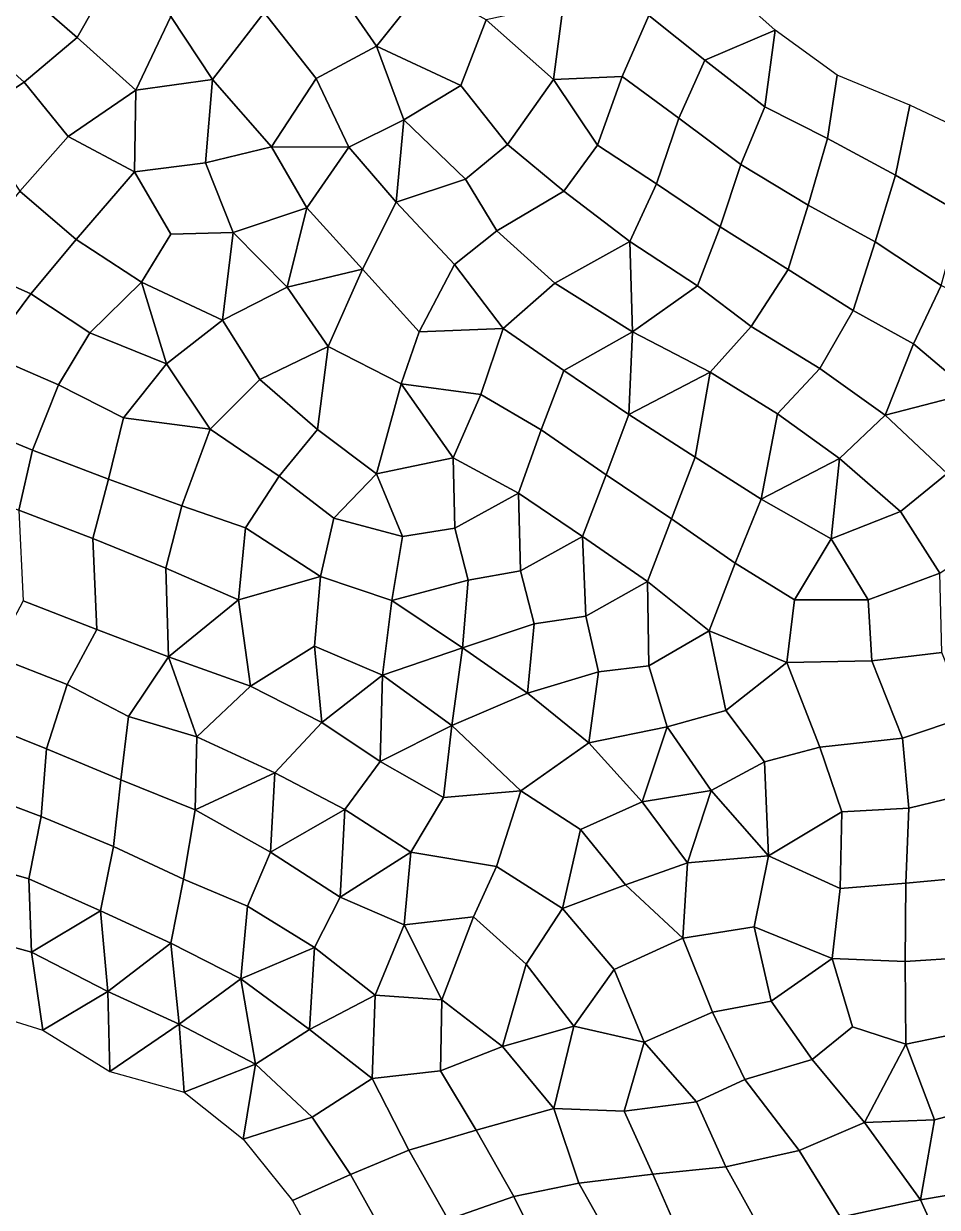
# Model space of a CAD drawing. Extents: x 727294 to 731543, y 8575035 to 8579824.
# Drawn here: x 731081.7 to 731314.5, y 8576777.1 to 8577078.9 of the extents above; entities that cross this region are included whole.
import ezdxf

# ---------------------------------------------------------------- set-up
doc = ezdxf.new("R2010")
doc.units = 0
for name, color, linetype in [('MESH_BOUND', 25, 'CONTINUOUS'), ('MESH_ELEMS', 250, 'CONTINUOUS'), ('MESH_NODES', 18, 'CONTINUOUS')]:
    doc.layers.add(name, color=color, linetype=linetype)

msp = doc.modelspace()

# ---------------------------------------------------------------- linework, layer by layer
at = {"layer": 'MESH_BOUND', "color": 25}
for points in [[(731273.2, 8577077.24, 38.17), (731258.4, 8577090.58, 38.17)], [(731289.05, 8577065.77, 38.17), (731273.2, 8577077.24, 38.17)], [(731307.54, 8577058.16, 38.17), (731289.05, 8577065.77, 38.17)], [(731325.56, 8577049.61, 38.17), (731307.54, 8577058.16, 38.17)], [(731067.77, 8576828.14, 38.17), (731086.63, 8576822.23, 38.17)], [(731086.63, 8576822.23, 38.17), (731103.66, 8576811.75, 38.17)], [(731103.66, 8576811.75, 38.17), (731122.57, 8576806.5, 38.17)], [(731122.57, 8576806.5, 38.17), (731137.66, 8576794.46, 38.17)], [(731137.66, 8576794.46, 38.17), (731150.21, 8576778.88, 38.17)], [(731150.21, 8576778.88, 38.17), (731159.78, 8576761.36, 38.17)]]:
    msp.add_polyline3d(points, dxfattribs=at)
at = {"layer": 'MESH_ELEMS', "color": 179}
for points in [[(731080.54, 8577088.33, 34.59), (731095.36, 8577075.35, 34.21), (731103.97, 8577090.65, 34.11), (731088.82, 8577104.02, 34.06)], [(731183.96, 8577088.64, 36.61), (731173.81, 8577100.75, 36.6), (731161.27, 8577088.21, 35.6), (731171.63, 8577073.14, 34.7)], [(731119.19, 8577080.75, 34.17), (731129.81, 8577064.69, 34.25), (731142.97, 8577081.76, 34.26), (731127.41, 8577093.38, 34.16)], [(731095.36, 8577075.35, 34.21), (731110.3, 8577061.98, 34.22), (731119.19, 8577080.75, 34.17), (731103.97, 8577090.65, 34.11)], [(731255.26, 8577069.6, 38.04), (731273.2, 8577077.24, 38.17), (731258.4, 8577090.58, 38.17), (731241.06, 8577080.99, 36.27)], [(731081.81, 8577063.96, 34.28), (731095.36, 8577075.35, 34.21), (731080.54, 8577088.33, 34.59), (731066.2, 8577077.96, 34.25)], [(731156.21, 8577064.91, 34.26), (731171.63, 8577073.14, 34.7), (731161.27, 8577088.21, 35.6), (731142.97, 8577081.76, 34.26)], [(731193.13, 8577063.17, 36.51), (731199.54, 8577079.84, 36.54), (731183.96, 8577088.64, 36.61), (731171.63, 8577073.14, 34.7)], [(731156.21, 8577064.91, 34.26), (731142.97, 8577081.76, 34.26), (731129.81, 8577064.69, 34.25), (731144.85, 8577047.53, 34.27)], [(731216.76, 8577064.68, 36.18), (731219.26, 8577084.1, 36.4), (731199.54, 8577079.84, 36.54), (731216.76, 8577064.68, 36.18)], [(731234.22, 8577065.45, 36.2), (731241.06, 8577080.99, 36.27), (731219.26, 8577084.1, 36.4), (731216.76, 8577064.68, 36.18)], [(731119.19, 8577080.75, 34.17), (731110.3, 8577061.98, 34.22), (731129.81, 8577064.69, 34.25), (731119.19, 8577080.75, 34.17)], [(731193.13, 8577063.17, 36.51), (731205.05, 8577048.05, 35.53), (731216.76, 8577064.68, 36.18), (731199.54, 8577079.84, 36.54)], [(731234.22, 8577065.45, 36.2), (731248.65, 8577054.84, 36.1), (731255.26, 8577069.6, 38.04), (731241.06, 8577080.99, 36.27)], [(731068.17, 8577055.07, 34.49), (731081.81, 8577063.96, 34.28), (731066.2, 8577077.96, 34.25), (731053.42, 8577066.77, 33.97)], [(731093.04, 8577050.12, 34.57), (731110.3, 8577061.98, 34.22), (731095.36, 8577075.35, 34.21), (731081.81, 8577063.96, 34.28)], [(731255.26, 8577069.6, 38.04), (731270.56, 8577057.67, 38.17), (731273.2, 8577077.24, 38.17), (731255.26, 8577069.6, 38.04)], [(731289.05, 8577065.77, 38.17), (731273.2, 8577077.24, 38.17), (731270.56, 8577057.67, 38.17), (731286.53, 8577049.59, 38.17)], [(731171.63, 8577073.14, 34.7), (731156.21, 8577064.91, 34.26), (731164.54, 8577047.37, 34.22), (731178.61, 8577054.42, 34.25)], [(731171.63, 8577073.14, 34.7), (731178.61, 8577054.42, 34.25), (731193.13, 8577063.17, 36.51), (731171.63, 8577073.14, 34.7)], [(731270.56, 8577057.67, 38.17), (731255.26, 8577069.6, 38.04), (731248.65, 8577054.84, 36.1), (731264.47, 8577042.96, 37.89)], [(731081.81, 8577063.96, 34.28), (731068.17, 8577055.07, 34.49), (731080.72, 8577036.22, 34.56), (731093.04, 8577050.12, 34.57)], [(731128.01, 8577043.43, 34.22), (731129.81, 8577064.69, 34.25), (731110.3, 8577061.98, 34.22), (731109.96, 8577041.16, 34.32)], [(731128.01, 8577043.43, 34.22), (731144.85, 8577047.53, 34.27), (731129.81, 8577064.69, 34.25), (731128.01, 8577043.43, 34.22)], [(731144.85, 8577047.53, 34.27), (731164.54, 8577047.37, 34.22), (731156.21, 8577064.91, 34.26), (731144.85, 8577047.53, 34.27)], [(731194.33, 8577039.23, 35.22), (731205.05, 8577048.05, 35.53), (731193.13, 8577063.17, 36.51), (731178.61, 8577054.42, 34.25)], [(731227.93, 8577047.91, 35.62), (731216.76, 8577064.68, 36.18), (731205.05, 8577048.05, 35.53), (731219.33, 8577036.15, 35.35)], [(731216.76, 8577064.68, 36.18), (731227.93, 8577047.91, 35.62), (731234.22, 8577065.45, 36.2), (731216.76, 8577064.68, 36.18)], [(731248.65, 8577054.84, 36.1), (731234.22, 8577065.45, 36.2), (731227.93, 8577047.91, 35.62), (731242.95, 8577038.07, 35.29)], [(731307.54, 8577058.16, 38.17), (731289.05, 8577065.77, 38.17), (731286.53, 8577049.59, 38.17), (731303.86, 8577040.28, 38.17)], [(731110.3, 8577061.98, 34.22), (731093.04, 8577050.12, 34.57), (731109.96, 8577041.16, 34.32), (731110.3, 8577061.98, 34.22)], [(731286.53, 8577049.59, 38.17), (731270.56, 8577057.67, 38.17), (731264.47, 8577042.96, 37.89), (731281.64, 8577032.64, 38.17)], [(731303.86, 8577040.28, 38.17), (731320.51, 8577030.6, 38.17), (731325.56, 8577049.61, 38.17), (731307.54, 8577058.16, 38.17)], [(731178.61, 8577054.42, 34.25), (731164.54, 8577047.37, 34.22), (731176.64, 8577033.35, 34.22), (731178.61, 8577054.42, 34.25)], [(731176.64, 8577033.35, 34.22), (731194.33, 8577039.23, 35.22), (731178.61, 8577054.42, 34.25), (731176.64, 8577033.35, 34.22)], [(731242.95, 8577038.07, 35.29), (731259.2, 8577027.13, 35.13), (731264.47, 8577042.96, 37.89), (731248.65, 8577054.84, 36.1)], [(731095.08, 8577023.87, 34.48), (731109.96, 8577041.16, 34.32), (731093.04, 8577050.12, 34.57), (731080.72, 8577036.22, 34.56)], [(731205.05, 8577048.05, 35.53), (731194.33, 8577039.23, 35.22), (731202.33, 8577026.1, 35.25), (731219.33, 8577036.15, 35.35)], [(731281.64, 8577032.64, 38.17), (731298.69, 8577023.29, 38.17), (731303.86, 8577040.28, 38.17), (731286.53, 8577049.59, 38.17)], [(731135.07, 8577025.64, 34.28), (731153.86, 8577031.97, 34.12), (731144.85, 8577047.53, 34.27), (731128.01, 8577043.43, 34.22)], [(731144.85, 8577047.53, 34.27), (731153.86, 8577031.97, 34.12), (731164.54, 8577047.37, 34.22), (731144.85, 8577047.53, 34.27)], [(731153.86, 8577031.97, 34.12), (731168.06, 8577016.31, 34.33), (731176.64, 8577033.35, 34.22), (731164.54, 8577047.37, 34.22)], [(731219.33, 8577036.15, 35.35), (731236.17, 8577023.37, 35.05), (731242.95, 8577038.07, 35.29), (731227.93, 8577047.91, 35.62)], [(731119.25, 8577025.23, 34.29), (731135.07, 8577025.64, 34.28), (731128.01, 8577043.43, 34.22), (731109.96, 8577041.16, 34.32)], [(731259.2, 8577027.13, 35.13), (731276.57, 8577016.24, 35.06), (731281.64, 8577032.64, 38.17), (731264.47, 8577042.96, 37.89)], [(731119.25, 8577025.23, 34.29), (731109.96, 8577041.16, 34.32), (731095.08, 8577023.87, 34.48), (731111.77, 8577013.03, 34.37)], [(731191.51, 8577017.48, 34.66), (731202.33, 8577026.1, 35.25), (731194.33, 8577039.23, 35.22), (731176.64, 8577033.35, 34.22)], [(731298.69, 8577023.29, 38.17), (731315.49, 8577012.18, 38.17), (731320.51, 8577030.6, 38.17), (731303.86, 8577040.28, 38.17)], [(731080.72, 8577036.22, 34.56), (731065.78, 8577017.88, 34.35), (731083.54, 8577009.98, 34.35), (731095.08, 8577023.87, 34.48)], [(731217.1, 8577012.77, 35.1), (731236.17, 8577023.37, 35.05), (731219.33, 8577036.15, 35.35), (731202.33, 8577026.1, 35.25)], [(731259.2, 8577027.13, 35.13), (731242.95, 8577038.07, 35.29), (731236.17, 8577023.37, 35.05), (731253.47, 8577012.09, 34.81)], [(731191.51, 8577017.48, 34.66), (731176.64, 8577033.35, 34.22), (731168.06, 8577016.31, 34.33), (731182.5, 8577000.35, 34.41)], [(731153.86, 8577031.97, 34.12), (731135.07, 8577025.64, 34.28), (731148.9, 8577011.75, 34.43), (731153.86, 8577031.97, 34.12)], [(731148.9, 8577011.75, 34.43), (731168.06, 8577016.31, 34.33), (731153.86, 8577031.97, 34.12), (731148.9, 8577011.75, 34.43)], [(731298.69, 8577023.29, 38.17), (731281.64, 8577032.64, 38.17), (731276.57, 8577016.24, 35.06), (731293.08, 8577005.79, 35.33)], [(731253.47, 8577012.09, 34.81), (731267.08, 8577001.68, 34.52), (731276.57, 8577016.24, 35.06), (731259.2, 8577027.13, 35.13)], [(731098.55, 8577000.09, 34.38), (731111.77, 8577013.03, 34.37), (731095.08, 8577023.87, 34.48), (731083.54, 8577009.98, 34.35)], [(731132.34, 8577003.27, 34.4), (731135.07, 8577025.64, 34.28), (731119.25, 8577025.23, 34.29), (731111.77, 8577013.03, 34.37)], [(731135.07, 8577025.64, 34.28), (731132.34, 8577003.27, 34.4), (731148.9, 8577011.75, 34.43), (731135.07, 8577025.64, 34.28)], [(731203.89, 8577001.17, 34.99), (731217.1, 8577012.77, 35.1), (731202.33, 8577026.1, 35.25), (731191.51, 8577017.48, 34.66)], [(731236.17, 8577023.37, 35.05), (731217.1, 8577012.77, 35.1), (731236.85, 8577000.35, 34.82), (731236.17, 8577023.37, 35.05)], [(731236.85, 8577000.35, 34.82), (731253.47, 8577012.09, 34.81), (731236.17, 8577023.37, 35.05), (731236.85, 8577000.35, 34.82)], [(731315.49, 8577012.18, 38.17), (731298.69, 8577023.29, 38.17), (731293.08, 8577005.79, 35.33), (731308.51, 8576997.26, 35.66)], [(731072.13, 8576994.8, 34.3), (731083.54, 8577009.98, 34.35), (731065.78, 8577017.88, 34.35), (731054.03, 8577002.32, 34.28)], [(731168.06, 8577016.31, 34.33), (731148.9, 8577011.75, 34.43), (731159.29, 8576996.6, 34.42), (731168.06, 8577016.31, 34.33)], [(731159.29, 8576996.6, 34.42), (731177.91, 8576987.1, 34.47), (731182.5, 8577000.35, 34.41), (731168.06, 8577016.31, 34.33)], [(731182.5, 8577000.35, 34.41), (731203.89, 8577001.17, 34.99), (731191.51, 8577017.48, 34.66), (731182.5, 8577000.35, 34.41)], [(731293.08, 8577005.79, 35.33), (731276.57, 8577016.24, 35.06), (731267.08, 8577001.68, 34.52), (731284.61, 8576991.01, 34.32)], [(731098.55, 8577000.09, 34.38), (731118.08, 8576992.17, 34.46), (731111.77, 8577013.03, 34.37), (731098.55, 8577000.09, 34.38)], [(731118.08, 8576992.17, 34.46), (731132.34, 8577003.27, 34.4), (731111.77, 8577013.03, 34.37), (731118.08, 8576992.17, 34.46)], [(731141.92, 8576988.16, 34.47), (731159.29, 8576996.6, 34.42), (731148.9, 8577011.75, 34.43), (731132.34, 8577003.27, 34.4)], [(731219.35, 8576990.48, 34.9), (731236.85, 8577000.35, 34.82), (731217.1, 8577012.77, 35.1), (731203.89, 8577001.17, 34.99)], [(731256.7, 8576990, 34.51), (731267.08, 8577001.68, 34.52), (731253.47, 8577012.09, 34.81), (731236.85, 8577000.35, 34.82)], [(731308.51, 8576997.26, 35.66), (731323.29, 8576984.8, 35.26), (731333.47, 8577002.79, 38.17), (731315.49, 8577012.18, 38.17)], [(731090.62, 8576986.83, 34.32), (731098.55, 8577000.09, 34.38), (731083.54, 8577009.98, 34.35), (731072.13, 8576994.8, 34.3)], [(731284.61, 8576991.01, 34.32), (731301.27, 8576979.08, 34.96), (731308.51, 8576997.26, 35.66), (731293.08, 8577005.79, 35.33)], [(731118.08, 8576992.17, 34.46), (731129.23, 8576975.47, 34.55), (731141.92, 8576988.16, 34.47), (731132.34, 8577003.27, 34.4)], [(731107.12, 8576978.39, 34.54), (731118.08, 8576992.17, 34.46), (731098.55, 8577000.09, 34.38), (731090.62, 8576986.83, 34.32)], [(731182.5, 8577000.35, 34.41), (731177.91, 8576987.1, 34.47), (731198.25, 8576984.34, 34.63), (731203.89, 8577001.17, 34.99)], [(731198.25, 8576984.34, 34.63), (731213.6, 8576975.36, 34.77), (731219.35, 8576990.48, 34.9), (731203.89, 8577001.17, 34.99)], [(731235.95, 8576979.26, 34.65), (731236.85, 8577000.35, 34.82), (731219.35, 8576990.48, 34.9), (731235.95, 8576979.26, 34.65)], [(731256.7, 8576990, 34.51), (731236.85, 8577000.35, 34.82), (731235.95, 8576979.26, 34.65), (731256.7, 8576990, 34.51)], [(731267.08, 8577001.68, 34.52), (731256.7, 8576990, 34.51), (731273.8, 8576979.44, 34.22), (731284.61, 8576991.01, 34.32)], [(731323.29, 8576984.8, 35.26), (731308.51, 8576997.26, 35.66), (731301.27, 8576979.08, 34.96), (731323.29, 8576984.8, 35.26)], [(731083.95, 8576970.17, 34.27), (731090.62, 8576986.83, 34.32), (731072.13, 8576994.8, 34.3), (731065.4, 8576977.81, 34.22)], [(731141.92, 8576988.16, 34.47), (731156.57, 8576975.46, 34.53), (731159.29, 8576996.6, 34.42), (731141.92, 8576988.16, 34.47)], [(731156.57, 8576975.46, 34.53), (731171.65, 8576964.15, 34.6), (731177.91, 8576987.1, 34.47), (731159.29, 8576996.6, 34.42)], [(731118.08, 8576992.17, 34.46), (731107.12, 8576978.39, 34.54), (731129.23, 8576975.47, 34.55), (731118.08, 8576992.17, 34.46)], [(731284.61, 8576991.01, 34.32), (731273.8, 8576979.44, 34.22), (731289.59, 8576968.05, 34.6), (731301.27, 8576979.08, 34.96)], [(731146.8, 8576963.5, 34.59), (731156.57, 8576975.46, 34.53), (731141.92, 8576988.16, 34.47), (731129.23, 8576975.47, 34.55)], [(731213.6, 8576975.36, 34.77), (731230.13, 8576963.87, 34.58), (731235.95, 8576979.26, 34.65), (731219.35, 8576990.48, 34.9)], [(731256.7, 8576990, 34.51), (731235.95, 8576979.26, 34.65), (731252.82, 8576968.39, 34.38), (731256.7, 8576990, 34.51)], [(731252.82, 8576968.39, 34.38), (731269.68, 8576957.63, 34.37), (731273.8, 8576979.44, 34.22), (731256.7, 8576990, 34.51)], [(731103.32, 8576962.73, 34.69), (731107.12, 8576978.39, 34.54), (731090.62, 8576986.83, 34.32), (731083.95, 8576970.17, 34.27)], [(731171.65, 8576964.15, 34.6), (731191.13, 8576968.17, 34.56), (731177.91, 8576987.1, 34.47), (731171.65, 8576964.15, 34.6)], [(731198.25, 8576984.34, 34.63), (731177.91, 8576987.1, 34.47), (731191.13, 8576968.17, 34.56), (731198.25, 8576984.34, 34.63)], [(731323.29, 8576984.8, 35.26), (731301.27, 8576979.08, 34.96), (731317.07, 8576964.2, 34.62), (731323.29, 8576984.8, 35.26)], [(731191.13, 8576968.17, 34.56), (731207.79, 8576959.16, 34.63), (731213.6, 8576975.36, 34.77), (731198.25, 8576984.34, 34.63)], [(731230.13, 8576963.87, 34.58), (731246.82, 8576952.66, 34.4), (731252.82, 8576968.39, 34.38), (731235.95, 8576979.26, 34.65)], [(731273.8, 8576979.44, 34.22), (731269.68, 8576957.63, 34.37), (731289.59, 8576968.05, 34.6), (731273.8, 8576979.44, 34.22)], [(731305.13, 8576954.5, 34.14), (731317.07, 8576964.2, 34.62), (731301.27, 8576979.08, 34.96), (731289.59, 8576968.05, 34.6)], [(731061.72, 8576962.24, 34.18), (731080.5, 8576954.85, 34.25), (731083.95, 8576970.17, 34.27), (731065.4, 8576977.81, 34.22)], [(731122.04, 8576956, 34.72), (731129.23, 8576975.47, 34.55), (731107.12, 8576978.39, 34.54), (731103.32, 8576962.73, 34.69)], [(731129.23, 8576975.47, 34.55), (731122.04, 8576956, 34.72), (731138.26, 8576950.37, 34.68), (731146.8, 8576963.5, 34.59)], [(731160.74, 8576952.84, 34.71), (731171.65, 8576964.15, 34.6), (731156.57, 8576975.46, 34.53), (731146.8, 8576963.5, 34.59)], [(731230.13, 8576963.87, 34.58), (731213.6, 8576975.36, 34.77), (731207.79, 8576959.16, 34.63), (731224.11, 8576948.15, 34.44)], [(731080.5, 8576954.85, 34.25), (731099.3, 8576947.6, 34.91), (731103.32, 8576962.73, 34.69), (731083.95, 8576970.17, 34.27)], [(731171.65, 8576964.15, 34.6), (731178.23, 8576948.18, 34.78), (731191.58, 8576950.28, 34.73), (731191.13, 8576968.17, 34.56)], [(731207.79, 8576959.16, 34.63), (731191.13, 8576968.17, 34.56), (731191.58, 8576950.28, 34.73), (731207.79, 8576959.16, 34.63)], [(731269.68, 8576957.63, 34.37), (731252.82, 8576968.39, 34.38), (731246.82, 8576952.66, 34.4), (731263.07, 8576941.33, 34.38)], [(731289.59, 8576968.05, 34.6), (731269.68, 8576957.63, 34.37), (731287.48, 8576947.56, 34.44), (731289.59, 8576968.05, 34.6)], [(731305.13, 8576954.5, 34.14), (731289.59, 8576968.05, 34.6), (731287.48, 8576947.56, 34.44), (731305.13, 8576954.5, 34.14)], [(731138.26, 8576950.37, 34.68), (731157.34, 8576937.94, 34.99), (731160.74, 8576952.84, 34.71), (731146.8, 8576963.5, 34.59)], [(731178.23, 8576948.18, 34.78), (731171.65, 8576964.15, 34.6), (731160.74, 8576952.84, 34.71), (731178.23, 8576948.18, 34.78)], [(731224.11, 8576948.15, 34.44), (731240.72, 8576936.71, 34.38), (731246.82, 8576952.66, 34.4), (731230.13, 8576963.87, 34.58)], [(731315.23, 8576938.77, 34.29), (731331.52, 8576949.95, 34.5), (731317.07, 8576964.2, 34.62), (731305.13, 8576954.5, 34.14)], [(731099.3, 8576947.6, 34.91), (731117.95, 8576940.07, 35.01), (731122.04, 8576956, 34.72), (731103.32, 8576962.73, 34.69)], [(731208.3, 8576939.35, 34.85), (731207.79, 8576959.16, 34.63), (731191.58, 8576950.28, 34.73), (731195, 8576937.01, 34.97)], [(731224.11, 8576948.15, 34.44), (731207.79, 8576959.16, 34.63), (731208.3, 8576939.35, 34.85), (731224.11, 8576948.15, 34.44)], [(731287.48, 8576947.56, 34.44), (731269.68, 8576957.63, 34.37), (731263.07, 8576941.33, 34.38), (731278.11, 8576932, 34.24)], [(731099.3, 8576947.6, 34.91), (731080.5, 8576954.85, 34.25), (731081.62, 8576931.78, 35.68), (731100.35, 8576924.45, 35.29)], [(731117.95, 8576940.07, 35.01), (731136.49, 8576931.98, 35.08), (731138.26, 8576950.37, 34.68), (731122.04, 8576956, 34.72)], [(731305.13, 8576954.5, 34.14), (731287.48, 8576947.56, 34.44), (731296.93, 8576931.98, 34.17), (731315.23, 8576938.77, 34.29)], [(731157.34, 8576937.94, 34.99), (731175.52, 8576931.82, 35.13), (731178.23, 8576948.18, 34.78), (731160.74, 8576952.84, 34.71)], [(731240.72, 8576936.71, 34.38), (731256.43, 8576924.11, 34.16), (731263.07, 8576941.33, 34.38), (731246.82, 8576952.66, 34.4)], [(731136.49, 8576931.98, 35.08), (731157.34, 8576937.94, 34.99), (731138.26, 8576950.37, 34.68), (731136.49, 8576931.98, 35.08)], [(731195, 8576937.01, 34.97), (731191.58, 8576950.28, 34.73), (731178.23, 8576948.18, 34.78), (731175.52, 8576931.82, 35.13)], [(731117.95, 8576940.07, 35.01), (731099.3, 8576947.6, 34.91), (731100.35, 8576924.45, 35.29), (731118.65, 8576917.44, 35.54)], [(731208.3, 8576939.35, 34.85), (731211.83, 8576925.85, 35.19), (731224.96, 8576927.82, 34.31), (731224.11, 8576948.15, 34.44)], [(731224.11, 8576948.15, 34.44), (731224.96, 8576927.82, 34.31), (731240.72, 8576936.71, 34.38), (731224.11, 8576948.15, 34.44)], [(731287.48, 8576947.56, 34.44), (731278.11, 8576932, 34.24), (731296.93, 8576931.98, 34.17), (731287.48, 8576947.56, 34.44)], [(731136.49, 8576931.98, 35.08), (731117.95, 8576940.07, 35.01), (731118.65, 8576917.44, 35.54), (731136.49, 8576931.98, 35.08)], [(731211.83, 8576925.85, 35.19), (731208.3, 8576939.35, 34.85), (731195, 8576937.01, 34.97), (731193.53, 8576919.74, 35.41)], [(731256.43, 8576924.11, 34.16), (731276.19, 8576916.02, 33.86), (731278.11, 8576932, 34.24), (731263.07, 8576941.33, 34.38)], [(731155.85, 8576920.18, 35.49), (731157.34, 8576937.94, 34.99), (731136.49, 8576931.98, 35.08), (731139.5, 8576909.96, 35.68)], [(731175.52, 8576931.82, 35.13), (731157.34, 8576937.94, 34.99), (731155.85, 8576920.18, 35.49), (731173.18, 8576912.78, 35.61)], [(731193.53, 8576919.74, 35.41), (731195, 8576937.01, 34.97), (731175.52, 8576931.82, 35.13), (731193.53, 8576919.74, 35.41)], [(731224.96, 8576927.82, 34.31), (731228.22, 8576913.6, 34.29), (731241.01, 8576915.19, 34.07), (731240.72, 8576936.71, 34.38)], [(731240.72, 8576936.71, 34.38), (731241.01, 8576915.19, 34.07), (731256.43, 8576924.11, 34.16), (731240.72, 8576936.71, 34.38)], [(731296.93, 8576931.98, 34.17), (731297.88, 8576916.4, 33.74), (731315.68, 8576918.58, 33.72), (731315.23, 8576938.77, 34.29)], [(731092.79, 8576910.42, 35.55), (731100.35, 8576924.45, 35.29), (731081.62, 8576931.78, 35.68), (731074.07, 8576917.7, 35.85)], [(731139.5, 8576909.96, 35.68), (731136.49, 8576931.98, 35.08), (731118.65, 8576917.44, 35.54), (731139.5, 8576909.96, 35.68)], [(731193.53, 8576919.74, 35.41), (731175.52, 8576931.82, 35.13), (731173.18, 8576912.78, 35.61), (731193.53, 8576919.74, 35.41)], [(731297.88, 8576916.4, 33.74), (731296.93, 8576931.98, 34.17), (731278.11, 8576932, 34.24), (731276.19, 8576916.02, 33.86)], [(731228.22, 8576913.6, 34.29), (731224.96, 8576927.82, 34.31), (731211.83, 8576925.85, 35.19), (731210.11, 8576908.18, 35.73)], [(731100.35, 8576924.45, 35.29), (731092.79, 8576910.42, 35.55), (731108.43, 8576902.21, 35.13), (731118.65, 8576917.44, 35.54)], [(731210.11, 8576908.18, 35.73), (731211.83, 8576925.85, 35.19), (731193.53, 8576919.74, 35.41), (731210.11, 8576908.18, 35.73)], [(731241.01, 8576915.19, 34.07), (731245.73, 8576899.58, 33.61), (731260.62, 8576903.81, 33.68), (731256.43, 8576924.11, 34.16)], [(731276.19, 8576916.02, 33.86), (731256.43, 8576924.11, 34.16), (731260.62, 8576903.81, 33.68), (731276.19, 8576916.02, 33.86)], [(731157.71, 8576900.7, 35.82), (731155.85, 8576920.18, 35.49), (731139.5, 8576909.96, 35.68), (731157.71, 8576900.7, 35.82)], [(731157.71, 8576900.7, 35.82), (731173.18, 8576912.78, 35.61), (731155.85, 8576920.18, 35.49), (731157.71, 8576900.7, 35.82)], [(731193.53, 8576919.74, 35.41), (731173.18, 8576912.78, 35.61), (731190.84, 8576899.99, 35.81), (731193.53, 8576919.74, 35.41)], [(731193.53, 8576919.74, 35.41), (731190.84, 8576899.99, 35.81), (731210.11, 8576908.18, 35.73), (731193.53, 8576919.74, 35.41)], [(731305.64, 8576896.72, 33.6), (731322.17, 8576902.29, 33.67), (731315.68, 8576918.58, 33.72), (731297.88, 8576916.4, 33.74)], [(731069.06, 8576901.41, 35.99), (731087.49, 8576894.04, 36.03), (731092.79, 8576910.42, 35.55), (731074.07, 8576917.7, 35.85)], [(731118.65, 8576917.44, 35.54), (731108.43, 8576902.21, 35.13), (731125.87, 8576897.08, 35.47), (731118.65, 8576917.44, 35.54)], [(731118.65, 8576917.44, 35.54), (731125.87, 8576897.08, 35.47), (731139.5, 8576909.96, 35.68), (731118.65, 8576917.44, 35.54)], [(731228.22, 8576913.6, 34.29), (731225.78, 8576895.54, 36.48), (731245.73, 8576899.58, 33.61), (731241.01, 8576915.19, 34.07)], [(731270.51, 8576890.65, 33.51), (731284.6, 8576894.41, 33.54), (731276.19, 8576916.02, 33.86), (731260.62, 8576903.81, 33.68)], [(731297.88, 8576916.4, 33.74), (731276.19, 8576916.02, 33.86), (731284.6, 8576894.41, 33.54), (731305.64, 8576896.72, 33.6)], [(731157.71, 8576900.7, 35.82), (731172.59, 8576890.74, 35.86), (731173.18, 8576912.78, 35.61), (731157.71, 8576900.7, 35.82)], [(731173.18, 8576912.78, 35.61), (731172.59, 8576890.74, 35.86), (731190.84, 8576899.99, 35.81), (731173.18, 8576912.78, 35.61)], [(731210.11, 8576908.18, 35.73), (731225.78, 8576895.54, 36.48), (731228.22, 8576913.6, 34.29), (731210.11, 8576908.18, 35.73)], [(731087.49, 8576894.04, 36.03), (731106.46, 8576886.11, 35.21), (731108.43, 8576902.21, 35.13), (731092.79, 8576910.42, 35.55)], [(731145.69, 8576887.91, 35.84), (731157.71, 8576900.7, 35.82), (731139.5, 8576909.96, 35.68), (731125.87, 8576897.08, 35.47)], [(731208.42, 8576883.32, 36.52), (731225.78, 8576895.54, 36.48), (731210.11, 8576908.18, 35.73), (731190.84, 8576899.99, 35.81)], [(731256.88, 8576883.42, 33.55), (731270.51, 8576890.65, 33.51), (731260.62, 8576903.81, 33.68), (731245.73, 8576899.58, 33.61)], [(731067.18, 8576883.85, 36.04), (731086.13, 8576876.74, 35.99), (731087.49, 8576894.04, 36.03), (731069.06, 8576901.41, 35.99)], [(731125.87, 8576897.08, 35.47), (731108.43, 8576902.21, 35.13), (731106.46, 8576886.11, 35.21), (731125.4, 8576878.49, 35.36)], [(731163.54, 8576878.54, 35.94), (731172.59, 8576890.74, 35.86), (731157.71, 8576900.7, 35.82), (731145.69, 8576887.91, 35.84)], [(731325.47, 8576883.33, 33.32), (731322.17, 8576902.29, 33.67), (731305.64, 8576896.72, 33.6), (731307.29, 8576878.91, 33.39)], [(731125.4, 8576878.49, 35.36), (731145.69, 8576887.91, 35.84), (731125.87, 8576897.08, 35.47), (731125.4, 8576878.49, 35.36)], [(731190.84, 8576899.99, 35.81), (731172.59, 8576890.74, 35.86), (731188.71, 8576881.59, 36.56), (731190.84, 8576899.99, 35.81)], [(731208.42, 8576883.32, 36.52), (731190.84, 8576899.99, 35.81), (731188.71, 8576881.59, 36.56), (731208.42, 8576883.32, 36.52)], [(731245.73, 8576899.58, 33.61), (731225.78, 8576895.54, 36.48), (731239.33, 8576880.5, 36.41), (731245.73, 8576899.58, 33.61)], [(731245.73, 8576899.58, 33.61), (731239.33, 8576880.5, 36.41), (731256.88, 8576883.42, 33.55), (731245.73, 8576899.58, 33.61)], [(731106.46, 8576886.11, 35.21), (731087.49, 8576894.04, 36.03), (731086.13, 8576876.74, 35.99), (731104.63, 8576869.07, 36.44)], [(731225.78, 8576895.54, 36.48), (731208.42, 8576883.32, 36.52), (731223.61, 8576873.43, 36.45), (731239.33, 8576880.5, 36.41)], [(731290.23, 8576877.9, 33.47), (731284.6, 8576894.41, 33.54), (731270.51, 8576890.65, 33.51), (731271.54, 8576866.71, 33.46)], [(731305.64, 8576896.72, 33.6), (731284.6, 8576894.41, 33.54), (731290.23, 8576877.9, 33.47), (731307.29, 8576878.91, 33.39)], [(731180.35, 8576867.64, 36.64), (731188.71, 8576881.59, 36.56), (731172.59, 8576890.74, 35.86), (731163.54, 8576878.54, 35.94)], [(731256.88, 8576883.42, 33.55), (731271.54, 8576866.71, 33.46), (731270.51, 8576890.65, 33.51), (731256.88, 8576883.42, 33.55)], [(731104.63, 8576869.07, 36.44), (731122.45, 8576860.8, 36.78), (731125.4, 8576878.49, 35.36), (731106.46, 8576886.11, 35.21)], [(731125.4, 8576878.49, 35.36), (731144.59, 8576867.65, 36.32), (731145.69, 8576887.91, 35.84), (731125.4, 8576878.49, 35.36)], [(731144.59, 8576867.65, 36.32), (731163.54, 8576878.54, 35.94), (731145.69, 8576887.91, 35.84), (731144.59, 8576867.65, 36.32)], [(731065.77, 8576865.79, 36.42), (731083.05, 8576860.87, 36.58), (731086.13, 8576876.74, 35.99), (731067.18, 8576883.85, 36.04)], [(731202.21, 8576864.01, 36.52), (731208.42, 8576883.32, 36.52), (731188.71, 8576881.59, 36.56), (731180.35, 8576867.64, 36.64)], [(731223.61, 8576873.43, 36.45), (731208.42, 8576883.32, 36.52), (731202.21, 8576864.01, 36.52), (731219.05, 8576853.32, 36.43)], [(731250.89, 8576864.9, 36.33), (731256.88, 8576883.42, 33.55), (731239.33, 8576880.5, 36.41), (731250.89, 8576864.9, 36.33)], [(731271.54, 8576866.71, 33.46), (731256.88, 8576883.42, 33.55), (731250.89, 8576864.9, 36.33), (731271.54, 8576866.71, 33.46)], [(731323.05, 8576861.32, 33.7), (731325.47, 8576883.33, 33.32), (731307.29, 8576878.91, 33.39), (731306.55, 8576859.76, 33.54)], [(731235.1, 8576859.33, 36.39), (731250.89, 8576864.9, 36.33), (731239.33, 8576880.5, 36.41), (731223.61, 8576873.43, 36.45)], [(731104.63, 8576869.07, 36.44), (731086.13, 8576876.74, 35.99), (731083.05, 8576860.87, 36.58), (731101.27, 8576852.69, 36.59)], [(731122.45, 8576860.8, 36.78), (731138.77, 8576853.93, 36.88), (731144.59, 8576867.65, 36.32), (731125.4, 8576878.49, 35.36)], [(731163.54, 8576878.54, 35.94), (731144.59, 8576867.65, 36.32), (731162.36, 8576856.21, 36.8), (731163.54, 8576878.54, 35.94)], [(731163.54, 8576878.54, 35.94), (731162.36, 8576856.21, 36.8), (731180.35, 8576867.64, 36.64), (731163.54, 8576878.54, 35.94)], [(731289.83, 8576858.4, 33.51), (731290.23, 8576877.9, 33.47), (731271.54, 8576866.71, 33.46), (731289.83, 8576858.4, 33.51)], [(731306.55, 8576859.76, 33.54), (731307.29, 8576878.91, 33.39), (731290.23, 8576877.9, 33.47), (731289.83, 8576858.4, 33.51)], [(731235.1, 8576859.33, 36.39), (731223.61, 8576873.43, 36.45), (731219.05, 8576853.32, 36.43), (731235.1, 8576859.33, 36.39)], [(731101.27, 8576852.69, 36.59), (731119.24, 8576844.48, 36.68), (731122.45, 8576860.8, 36.78), (731104.63, 8576869.07, 36.44)], [(731162.36, 8576856.21, 36.8), (731144.59, 8576867.65, 36.32), (731138.77, 8576853.93, 36.88), (731155.8, 8576843.32, 36.86)], [(731178.7, 8576849.13, 36.63), (731180.35, 8576867.64, 36.64), (731162.36, 8576856.21, 36.8), (731178.7, 8576849.13, 36.63)], [(731180.35, 8576867.64, 36.64), (731178.7, 8576849.13, 36.63), (731196.36, 8576851.19, 36.52), (731202.21, 8576864.01, 36.52)], [(731066.39, 8576846.91, 36.88), (731083.68, 8576842.12, 36.64), (731083.05, 8576860.87, 36.58), (731065.77, 8576865.79, 36.42)], [(731219.05, 8576853.32, 36.43), (731202.21, 8576864.01, 36.52), (731196.36, 8576851.19, 36.52), (731209.79, 8576839.13, 36.43)], [(731250.89, 8576864.9, 36.33), (731235.1, 8576859.33, 36.39), (731249.69, 8576845.73, 36.33), (731250.89, 8576864.9, 36.33)], [(731267.91, 8576848.59, 34.56), (731271.54, 8576866.71, 33.46), (731250.89, 8576864.9, 36.33), (731249.69, 8576845.73, 36.33)], [(731267.91, 8576848.59, 34.56), (731287.77, 8576840.54, 33.67), (731289.83, 8576858.4, 33.51), (731271.54, 8576866.71, 33.46)], [(731083.68, 8576842.12, 36.64), (731101.27, 8576852.69, 36.59), (731083.05, 8576860.87, 36.58), (731083.68, 8576842.12, 36.64)], [(731322.04, 8576840.8, 34.35), (731323.05, 8576861.32, 33.7), (731306.55, 8576859.76, 33.54), (731306.34, 8576839.81, 34.01)], [(731119.24, 8576844.48, 36.68), (731137.01, 8576835.39, 36.9), (731138.77, 8576853.93, 36.88), (731122.45, 8576860.8, 36.78)], [(731232.2, 8576837.76, 36.35), (731249.69, 8576845.73, 36.33), (731235.1, 8576859.33, 36.39), (731219.05, 8576853.32, 36.43)], [(731306.34, 8576839.81, 34.01), (731306.55, 8576859.76, 33.54), (731289.83, 8576858.4, 33.51), (731287.77, 8576840.54, 33.67)], [(731155.8, 8576843.32, 36.86), (731171.25, 8576831.16, 36.7), (731178.7, 8576849.13, 36.63), (731162.36, 8576856.21, 36.8)], [(731101.27, 8576852.69, 36.59), (731083.68, 8576842.12, 36.64), (731103.19, 8576832.15, 37.32), (731101.27, 8576852.69, 36.59)], [(731101.27, 8576852.69, 36.59), (731103.19, 8576832.15, 37.32), (731119.24, 8576844.48, 36.68), (731101.27, 8576852.69, 36.59)], [(731137.01, 8576835.39, 36.9), (731155.8, 8576843.32, 36.86), (731138.77, 8576853.93, 36.88), (731137.01, 8576835.39, 36.9)], [(731232.2, 8576837.76, 36.35), (731219.05, 8576853.32, 36.43), (731209.79, 8576839.13, 36.43), (731221.89, 8576823.26, 36.36)], [(731188.29, 8576830.04, 36.66), (731178.7, 8576849.13, 36.63), (731171.25, 8576831.16, 36.7), (731188.29, 8576830.04, 36.66)], [(731178.7, 8576849.13, 36.63), (731188.29, 8576830.04, 36.66), (731196.36, 8576851.19, 36.52), (731178.7, 8576849.13, 36.63)], [(731209.79, 8576839.13, 36.43), (731196.36, 8576851.19, 36.52), (731188.29, 8576830.04, 36.66), (731203.77, 8576818.14, 36.32)], [(731067.77, 8576828.14, 38.17), (731086.63, 8576822.23, 38.17), (731083.68, 8576842.12, 36.64), (731066.39, 8576846.91, 36.88)], [(731257.24, 8576826.85, 36.28), (731272.2, 8576829.69, 36.14), (731267.91, 8576848.59, 34.56), (731249.69, 8576845.73, 36.33)], [(731267.91, 8576848.59, 34.56), (731272.2, 8576829.69, 36.14), (731287.77, 8576840.54, 33.67), (731267.91, 8576848.59, 34.56)], [(731119.24, 8576844.48, 36.68), (731103.19, 8576832.15, 37.32), (731121.31, 8576823.79, 37.91), (731119.24, 8576844.48, 36.68)], [(731137.01, 8576835.39, 36.9), (731119.24, 8576844.48, 36.68), (731121.31, 8576823.79, 37.91), (731137.01, 8576835.39, 36.9)], [(731137.01, 8576835.39, 36.9), (731154.58, 8576822.43, 36.84), (731155.8, 8576843.32, 36.86), (731137.01, 8576835.39, 36.9)], [(731155.8, 8576843.32, 36.86), (731154.58, 8576822.43, 36.84), (731171.25, 8576831.16, 36.7), (731155.8, 8576843.32, 36.86)], [(731239.84, 8576819.25, 36.28), (731257.24, 8576826.85, 36.28), (731249.69, 8576845.73, 36.33), (731232.2, 8576837.76, 36.35)], [(731086.63, 8576822.23, 38.17), (731103.19, 8576832.15, 37.32), (731083.68, 8576842.12, 36.64), (731086.63, 8576822.23, 38.17)], [(731292.89, 8576823.15, 34.41), (731287.77, 8576840.54, 33.67), (731272.2, 8576829.69, 36.14), (731282.67, 8576814.82, 36.08)], [(731306.34, 8576839.81, 34.01), (731287.77, 8576840.54, 33.67), (731292.89, 8576823.15, 34.41), (731306.55, 8576818.74, 34.86)], [(731324.67, 8576822.45, 35.06), (731322.04, 8576840.8, 34.35), (731306.34, 8576839.81, 34.01), (731306.55, 8576818.74, 34.86)], [(731209.79, 8576839.13, 36.43), (731203.77, 8576818.14, 36.32), (731221.89, 8576823.26, 36.36), (731209.79, 8576839.13, 36.43)], [(731232.2, 8576837.76, 36.35), (731221.89, 8576823.26, 36.36), (731239.84, 8576819.25, 36.28), (731232.2, 8576837.76, 36.35)], [(731137.01, 8576835.39, 36.9), (731121.31, 8576823.79, 37.91), (731140.79, 8576813.62, 38.12), (731137.01, 8576835.39, 36.9)], [(731137.01, 8576835.39, 36.9), (731140.79, 8576813.62, 38.12), (731154.58, 8576822.43, 36.84), (731137.01, 8576835.39, 36.9)], [(731103.19, 8576832.15, 37.32), (731086.63, 8576822.23, 38.17), (731103.66, 8576811.75, 38.17), (731103.19, 8576832.15, 37.32)], [(731103.19, 8576832.15, 37.32), (731103.66, 8576811.75, 38.17), (731121.31, 8576823.79, 37.91), (731103.19, 8576832.15, 37.32)], [(731170.51, 8576809.95, 36.67), (731171.25, 8576831.16, 36.7), (731154.58, 8576822.43, 36.84), (731170.51, 8576809.95, 36.67)], [(731187.93, 8576811.89, 36.49), (731188.29, 8576830.04, 36.66), (731171.25, 8576831.16, 36.7), (731170.51, 8576809.95, 36.67)], [(731187.93, 8576811.89, 36.49), (731203.77, 8576818.14, 36.32), (731188.29, 8576830.04, 36.66), (731187.93, 8576811.89, 36.49)], [(731272.2, 8576829.69, 36.14), (731257.24, 8576826.85, 36.28), (731265.53, 8576809.69, 36.28), (731282.67, 8576814.82, 36.08)], [(731253.2, 8576803.99, 36.28), (731265.53, 8576809.69, 36.28), (731257.24, 8576826.85, 36.28), (731239.84, 8576819.25, 36.28)], [(731121.31, 8576823.79, 37.91), (731103.66, 8576811.75, 38.17), (731122.57, 8576806.5, 38.17), (731121.31, 8576823.79, 37.91)], [(731122.57, 8576806.5, 38.17), (731140.79, 8576813.62, 38.12), (731121.31, 8576823.79, 37.91), (731122.57, 8576806.5, 38.17)], [(731154.58, 8576822.43, 36.84), (731140.79, 8576813.62, 38.12), (731155.2, 8576800.12, 38.17), (731170.51, 8576809.95, 36.67)], [(731216.8, 8576802.34, 36.24), (731221.89, 8576823.26, 36.36), (731203.77, 8576818.14, 36.32), (731216.8, 8576802.34, 36.24)], [(731234.78, 8576801.59, 36.27), (731239.84, 8576819.25, 36.28), (731221.89, 8576823.26, 36.36), (731216.8, 8576802.34, 36.24)], [(731296.01, 8576798.69, 35.22), (731306.55, 8576818.74, 34.86), (731292.89, 8576823.15, 34.41), (731282.67, 8576814.82, 36.08)], [(731327.26, 8576802.95, 35.2), (731324.67, 8576822.45, 35.06), (731306.55, 8576818.74, 34.86), (731313.86, 8576799.39, 35.19)], [(731234.78, 8576801.59, 36.27), (731253.2, 8576803.99, 36.28), (731239.84, 8576819.25, 36.28), (731234.78, 8576801.59, 36.27)], [(731306.55, 8576818.74, 34.86), (731296.01, 8576798.69, 35.22), (731313.86, 8576799.39, 35.19), (731306.55, 8576818.74, 34.86)], [(731203.77, 8576818.14, 36.32), (731187.93, 8576811.89, 36.49), (731197.05, 8576796.79, 36.34), (731216.8, 8576802.34, 36.24)], [(731140.79, 8576813.62, 38.12), (731122.57, 8576806.5, 38.17), (731137.66, 8576794.46, 38.17), (731140.79, 8576813.62, 38.12)], [(731140.79, 8576813.62, 38.12), (731137.66, 8576794.46, 38.17), (731155.2, 8576800.12, 38.17), (731140.79, 8576813.62, 38.12)], [(731279.33, 8576791.6, 36.31), (731296.01, 8576798.69, 35.22), (731282.67, 8576814.82, 36.08), (731265.53, 8576809.69, 36.28)], [(731164.99, 8576785.51, 38.17), (731179.84, 8576791.65, 38.17), (731170.51, 8576809.95, 36.67), (731155.2, 8576800.12, 38.17)], [(731187.93, 8576811.89, 36.49), (731170.51, 8576809.95, 36.67), (731179.84, 8576791.65, 38.17), (731197.05, 8576796.79, 36.34)], [(731260.61, 8576787.45, 36.31), (731279.33, 8576791.6, 36.31), (731265.53, 8576809.69, 36.28), (731253.2, 8576803.99, 36.28)], [(731242.01, 8576785.56, 36.3), (731260.61, 8576787.45, 36.31), (731253.2, 8576803.99, 36.28), (731234.78, 8576801.59, 36.27)], [(731216.8, 8576802.34, 36.24), (731197.05, 8576796.79, 36.34), (731206.66, 8576779.87, 36.3), (731223.21, 8576783.23, 36.29)], [(731223.21, 8576783.23, 36.29), (731242.01, 8576785.56, 36.3), (731234.78, 8576801.59, 36.27), (731216.8, 8576802.34, 36.24)], [(731310.23, 8576779.02, 35.22), (731330.93, 8576782.47, 35.23), (731327.26, 8576802.95, 35.2), (731313.86, 8576799.39, 35.19)], [(731155.2, 8576800.12, 38.17), (731137.66, 8576794.46, 38.17), (731150.21, 8576778.88, 38.17), (731164.99, 8576785.51, 38.17)], [(731289.85, 8576774.61, 36.38), (731310.23, 8576779.02, 35.22), (731296.01, 8576798.69, 35.22), (731279.33, 8576791.6, 36.31)], [(731296.01, 8576798.69, 35.22), (731310.23, 8576779.02, 35.22), (731313.86, 8576799.39, 35.19), (731296.01, 8576798.69, 35.22)], [(731197.05, 8576796.79, 36.34), (731179.84, 8576791.65, 38.17), (731189.87, 8576774.03, 38.17), (731206.66, 8576779.87, 36.3)], [(731174.79, 8576767.94, 38.17), (731189.87, 8576774.03, 38.17), (731179.84, 8576791.65, 38.17), (731164.99, 8576785.51, 38.17)], [(731279.33, 8576791.6, 36.31), (731260.61, 8576787.45, 36.31), (731270.38, 8576769.83, 36.39), (731289.85, 8576774.61, 36.38)], [(731159.78, 8576761.36, 38.17), (731174.79, 8576767.94, 38.17), (731164.99, 8576785.51, 38.17), (731150.21, 8576778.88, 38.17)], [(731242.01, 8576785.56, 36.3), (731223.21, 8576783.23, 36.29), (731233.22, 8576765.4, 36.43), (731249.19, 8576769.21, 36.39)], [(731260.61, 8576787.45, 36.31), (731242.01, 8576785.56, 36.3), (731249.19, 8576769.21, 36.39), (731270.38, 8576769.83, 36.39)], [(731215.3, 8576762.29, 36.41), (731233.22, 8576765.4, 36.43), (731223.21, 8576783.23, 36.29), (731206.66, 8576779.87, 36.3)], [(731330.93, 8576782.47, 35.23), (731310.23, 8576779.02, 35.22), (731318.28, 8576761.33, 35.25), (731336.05, 8576764.17, 35.26)], [(731198.22, 8576757.25, 37.43), (731215.3, 8576762.29, 36.41), (731206.66, 8576779.87, 36.3), (731189.87, 8576774.03, 38.17)], [(731299.35, 8576757.19, 36.14), (731318.28, 8576761.33, 35.25), (731310.23, 8576779.02, 35.22), (731289.85, 8576774.61, 36.38)]]:
    msp.add_3dface(points, dxfattribs=at)
at = {"layer": 'MESH_NODES', "color": 18}
for p in [(731095.36, 8577075.35, 34.21), (731273.2, 8577077.24, 38.17), (731171.63, 8577073.14, 34.7), (731255.26, 8577069.6, 38.04), (731081.81, 8577063.96, 34.28), (731129.81, 8577064.69, 34.25), (731156.21, 8577064.91, 34.26), (731193.13, 8577063.17, 36.51), (731216.76, 8577064.68, 36.18), (731234.22, 8577065.45, 36.2), (731289.05, 8577065.77, 38.17), (731110.3, 8577061.98, 34.22), (731270.56, 8577057.67, 38.17), (731307.54, 8577058.16, 38.17), (731178.61, 8577054.42, 34.25), (731248.65, 8577054.84, 36.1), (731093.04, 8577050.12, 34.57), (731205.05, 8577048.05, 35.53), (731286.53, 8577049.59, 38.17), (731144.85, 8577047.53, 34.27), (731164.54, 8577047.37, 34.22), (731227.93, 8577047.91, 35.62), (731128.01, 8577043.43, 34.22), (731264.47, 8577042.96, 37.89), (731109.96, 8577041.16, 34.32), (731194.33, 8577039.23, 35.22), (731303.86, 8577040.28, 38.17), (731219.33, 8577036.15, 35.35), (731242.95, 8577038.07, 35.29), (731176.64, 8577033.35, 34.22), (731153.86, 8577031.97, 34.12), (731281.64, 8577032.64, 38.17), (731259.2, 8577027.13, 35.13), (731095.08, 8577023.87, 34.48), (731119.25, 8577025.23, 34.29), (731135.07, 8577025.64, 34.28), (731202.33, 8577026.1, 35.25), (731236.17, 8577023.37, 35.05), (731298.69, 8577023.29, 38.17), (731168.06, 8577016.31, 34.33), (731191.51, 8577017.48, 34.66), (731276.57, 8577016.24, 35.06), (731111.77, 8577013.03, 34.37), (731148.9, 8577011.75, 34.43), (731217.1, 8577012.77, 35.1), (731253.47, 8577012.09, 34.81), (731083.54, 8577009.98, 34.35), (731293.08, 8577005.79, 35.33), (731132.34, 8577003.27, 34.4), (731098.55, 8577000.09, 34.38), (731182.5, 8577000.35, 34.41), (731203.89, 8577001.17, 34.99), (731236.85, 8577000.35, 34.82), (731267.08, 8577001.68, 34.52), (731308.51, 8576997.26, 35.66), (731159.29, 8576996.6, 34.42), (731118.08, 8576992.17, 34.46), (731284.61, 8576991.01, 34.32), (731141.92, 8576988.16, 34.47), (731219.35, 8576990.48, 34.9), (731256.7, 8576990, 34.51), (731090.62, 8576986.83, 34.32), (731177.91, 8576987.1, 34.47), (731198.25, 8576984.34, 34.63), (731235.95, 8576979.26, 34.65), (731273.8, 8576979.44, 34.22), (731301.27, 8576979.08, 34.96), (731107.12, 8576978.39, 34.54), (731129.23, 8576975.47, 34.55), (731156.57, 8576975.46, 34.53), (731213.6, 8576975.36, 34.77), (731083.95, 8576970.17, 34.27), (731191.13, 8576968.17, 34.56), (731252.82, 8576968.39, 34.38), (731289.59, 8576968.05, 34.6), (731146.8, 8576963.5, 34.59), (731171.65, 8576964.15, 34.6), (731230.13, 8576963.87, 34.58), (731103.32, 8576962.73, 34.69), (731207.79, 8576959.16, 34.63), (731269.68, 8576957.63, 34.37), (731122.04, 8576956, 34.72), (731305.13, 8576954.5, 34.14), (731160.74, 8576952.84, 34.71), (731246.82, 8576952.66, 34.4), (731138.26, 8576950.37, 34.68), (731191.58, 8576950.28, 34.73), (731099.3, 8576947.6, 34.91), (731178.23, 8576948.18, 34.78), (731224.11, 8576948.15, 34.44), (731287.48, 8576947.56, 34.44), (731117.95, 8576940.07, 35.01), (731208.3, 8576939.35, 34.85), (731263.07, 8576941.33, 34.38), (731157.34, 8576937.94, 34.99), (731195, 8576937.01, 34.97), (731240.72, 8576936.71, 34.38), (731136.49, 8576931.98, 35.08), (731175.52, 8576931.82, 35.13), (731278.11, 8576932, 34.24), (731296.93, 8576931.98, 34.17), (731224.96, 8576927.82, 34.31), (731100.35, 8576924.45, 35.29), (731211.83, 8576925.85, 35.19), (731256.43, 8576924.11, 34.16), (731155.85, 8576920.18, 35.49), (731193.53, 8576919.74, 35.41), (731118.65, 8576917.44, 35.54), (731241.01, 8576915.19, 34.07), (731276.19, 8576916.02, 33.86), (731297.88, 8576916.4, 33.74), (731173.18, 8576912.78, 35.61), (731228.22, 8576913.6, 34.29), (731092.79, 8576910.42, 35.55), (731139.5, 8576909.96, 35.68), (731210.11, 8576908.18, 35.73), (731260.62, 8576903.81, 33.68), (731108.43, 8576902.21, 35.13), (731157.71, 8576900.7, 35.82), (731125.87, 8576897.08, 35.47), (731190.84, 8576899.99, 35.81), (731245.73, 8576899.58, 33.61), (731087.49, 8576894.04, 36.03), (731225.78, 8576895.54, 36.48), (731284.6, 8576894.41, 33.54), (731305.64, 8576896.72, 33.6), (731172.59, 8576890.74, 35.86), (731270.51, 8576890.65, 33.51), (731106.46, 8576886.11, 35.21), (731145.69, 8576887.91, 35.84), (731208.42, 8576883.32, 36.52), (731256.88, 8576883.42, 33.55), (731188.71, 8576881.59, 36.56), (731239.33, 8576880.5, 36.41), (731086.13, 8576876.74, 35.99), (731125.4, 8576878.49, 35.36), (731163.54, 8576878.54, 35.94), (731290.23, 8576877.9, 33.47), (731307.29, 8576878.91, 33.39), (731223.61, 8576873.43, 36.45), (731104.63, 8576869.07, 36.44), (731144.59, 8576867.65, 36.32), (731180.35, 8576867.64, 36.64), (731202.21, 8576864.01, 36.52), (731250.89, 8576864.9, 36.33), (731271.54, 8576866.71, 33.46), (731083.05, 8576860.87, 36.58), (731122.45, 8576860.8, 36.78), (731235.1, 8576859.33, 36.39), (731289.83, 8576858.4, 33.51), (731306.55, 8576859.76, 33.54), (731162.36, 8576856.21, 36.8), (731101.27, 8576852.69, 36.59), (731138.77, 8576853.93, 36.88), (731219.05, 8576853.32, 36.43), (731178.7, 8576849.13, 36.63), (731196.36, 8576851.19, 36.52), (731267.91, 8576848.59, 34.56), (731119.24, 8576844.48, 36.68), (731155.8, 8576843.32, 36.86), (731249.69, 8576845.73, 36.33), (731083.68, 8576842.12, 36.64), (731287.77, 8576840.54, 33.67), (731306.34, 8576839.81, 34.01), (731209.79, 8576839.13, 36.43), (731232.2, 8576837.76, 36.35), (731137.01, 8576835.39, 36.9), (731103.19, 8576832.15, 37.32), (731171.25, 8576831.16, 36.7), (731188.29, 8576830.04, 36.66), (731272.2, 8576829.69, 36.14), (731257.24, 8576826.85, 36.28), (731086.63, 8576822.23, 38.17), (731121.31, 8576823.79, 37.91), (731154.58, 8576822.43, 36.84), (731221.89, 8576823.26, 36.36), (731292.89, 8576823.15, 34.41), (731239.84, 8576819.25, 36.28), (731306.55, 8576818.74, 34.86), (731203.77, 8576818.14, 36.32), (731140.79, 8576813.62, 38.12), (731282.67, 8576814.82, 36.08), (731103.66, 8576811.75, 38.17), (731170.51, 8576809.95, 36.67), (731187.93, 8576811.89, 36.49), (731265.53, 8576809.69, 36.28), (731122.57, 8576806.5, 38.17), (731253.2, 8576803.99, 36.28), (731216.8, 8576802.34, 36.24), (731234.78, 8576801.59, 36.27), (731155.2, 8576800.12, 38.17), (731296.01, 8576798.69, 35.22), (731313.86, 8576799.39, 35.19), (731137.66, 8576794.46, 38.17), (731197.05, 8576796.79, 36.34), (731179.84, 8576791.65, 38.17), (731279.33, 8576791.6, 36.31), (731164.99, 8576785.51, 38.17), (731242.01, 8576785.56, 36.3), (731260.61, 8576787.45, 36.31), (731223.21, 8576783.23, 36.29), (731206.66, 8576779.87, 36.3), (731150.21, 8576778.88, 38.17), (731310.23, 8576779.02, 35.22)]:
    msp.add_point(p, dxfattribs=at)

doc.saveas('drawing.dxf')
